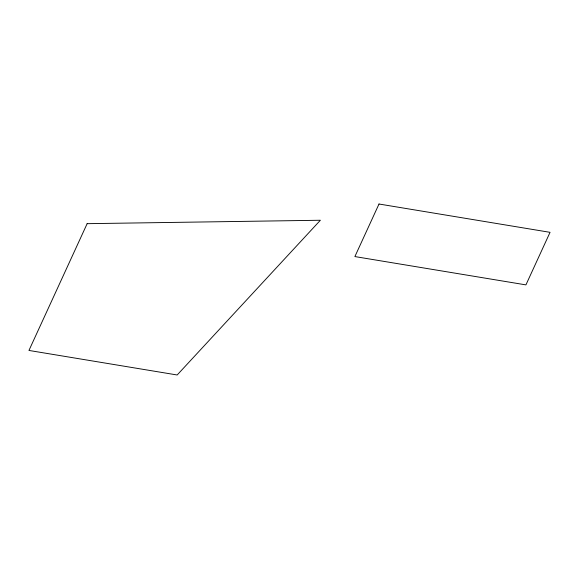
<?xml version="1.0" encoding="UTF-8"?>
<svg xmlns="http://www.w3.org/2000/svg" width="579" height="579" viewBox="0 0 579 579"><rect width="100%" height="100%" fill="white"/><g stroke="black" fill="none" stroke-linecap="round" stroke-linejoin="round"><path stroke-width="0.87" d="M87.139 223.675L28.95 350.447L177.174 374.982L320.375 220.252L87.139 223.675M379.006 204.018L354.884 256.569L525.927 284.882L550.05 232.331L379.006 204.018"/></g></svg>
